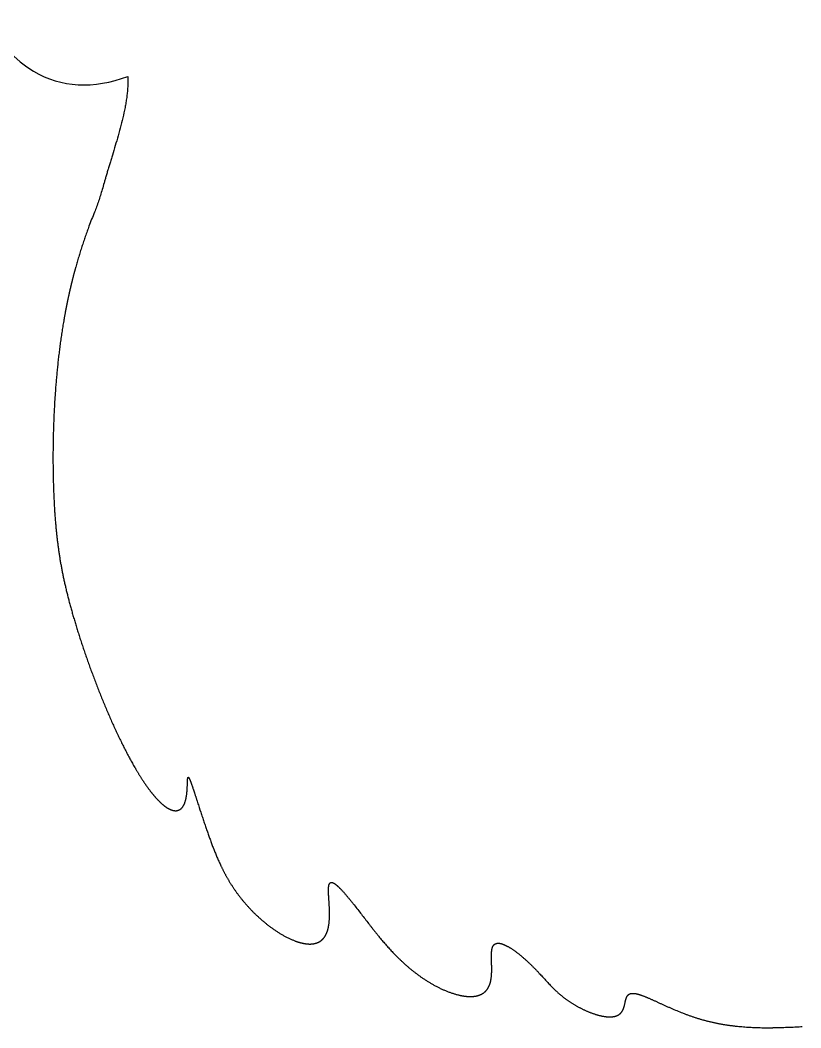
# Model space of a CAD drawing. Header units: millimetres. Extents: x -60 to 340, y -50 to 250.
# Drawn here: x 76.2 to 142.4, y 15.1 to 100.6 of the extents above; entities that cross this region are included whole.
import ezdxf

# ---------------------------------------------------------------- set-up
doc = ezdxf.new("R2010")
doc.units = ezdxf.units.MM
doc.header["$MEASUREMENT"] = 0
doc.layers.add('Ebene 1', color=7, linetype='Continuous', lineweight=0)

# ---------------------------------------------------------------- blocks, each defined once
blk = doc.blocks.new('Block_0')
at = {"layer": 'Ebene 1', "color": 18, "lineweight": 25, "true_color": 0x000000}
for points in [[(85.317, 95.415), (85.316, 95.319), (85.315, 95.223), (85.312, 95.126), (85.308, 95.028), (85.303, 94.93), (85.297, 94.831), (85.29, 94.732), (85.282, 94.632), (85.273, 94.531), (85.263, 94.43), (85.252, 94.328), (85.24, 94.225), (85.227, 94.122), (85.214, 94.018), (85.199, 93.914), (85.184, 93.81), (85.167, 93.705), (85.15, 93.599), (85.132, 93.493), (85.114, 93.387), (85.094, 93.28), (85.074, 93.173), (85.031, 92.958), (84.986, 92.742), (84.938, 92.525), (84.888, 92.307), (84.836, 92.09), (84.782, 91.872), (84.726, 91.654), (84.669, 91.437), (84.61, 91.221), (84.551, 91.005), (84.491, 90.791), (84.43, 90.578), (84.369, 90.367), (84.308, 90.158), (84.246, 89.952), (84.185, 89.748), (84.125, 89.546), (84.065, 89.347), (84.005, 89.152), (83.976, 89.055), (83.947, 88.96), (83.918, 88.865), (83.89, 88.771), (83.861, 88.678), (83.833, 88.585), (83.806, 88.494), (83.778, 88.403), (83.751, 88.314), (83.724, 88.225), (83.698, 88.138), (83.672, 88.051), (83.646, 87.965), (83.621, 87.881), (83.596, 87.797), (83.571, 87.714), (83.547, 87.632), (83.523, 87.551), (83.499, 87.471), (83.476, 87.392), (83.453, 87.314), (83.43, 87.236), (83.408, 87.16), (83.386, 87.084), (83.364, 87.01), (83.342, 86.936), (83.321, 86.863), (83.3, 86.791), (83.259, 86.648), (83.218, 86.509), (83.178, 86.373), (83.139, 86.239), (83.101, 86.108), (83.062, 85.978), (83.024, 85.851), (82.986, 85.726), (82.947, 85.602), (82.909, 85.48), (82.869, 85.358), (82.83, 85.238), (82.79, 85.119), (82.748, 85.001), (82.706, 84.883), (82.663, 84.765), (82.619, 84.648), (82.574, 84.531), (82.528, 84.414), (82.48, 84.298)], [(82.016, 83.116), (81.976, 83.007), (81.937, 82.899), (81.897, 82.79), (81.858, 82.682), (81.819, 82.573), (81.781, 82.465), (81.743, 82.356), (81.705, 82.248), (81.667, 82.139), (81.63, 82.031), (81.593, 81.922), (81.557, 81.814), (81.52, 81.705), (81.484, 81.597), (81.448, 81.488), (81.413, 81.38), (81.378, 81.271), (81.343, 81.162), (81.309, 81.054), (81.275, 80.945), (81.241, 80.837), (81.207, 80.728), (81.174, 80.62), (81.141, 80.511), (81.108, 80.403), (81.076, 80.294), (81.044, 80.185), (81.012, 80.077), (80.981, 79.968), (80.949, 79.86), (80.919, 79.751), (80.888, 79.643)], [(80.888, 79.643), (80.879, 79.609), (80.869, 79.575), (80.86, 79.542), (80.851, 79.508), (80.841, 79.474), (80.832, 79.441), (80.823, 79.407), (80.814, 79.373), (80.804, 79.34), (80.795, 79.306), (80.786, 79.272), (80.777, 79.238), (80.768, 79.204), (80.759, 79.17), (80.75, 79.137), (80.741, 79.103), (80.732, 79.069), (80.723, 79.035), (80.714, 79.001), (80.705, 78.967), (80.696, 78.933), (80.687, 78.899), (80.679, 78.865), (80.67, 78.831), (80.661, 78.797), (80.652, 78.763), (80.643, 78.729), (80.635, 78.695), (80.626, 78.661), (80.617, 78.627), (80.609, 78.592), (80.6, 78.558), (80.592, 78.524), (80.583, 78.49), (80.575, 78.456), (80.566, 78.421), (80.558, 78.387), (80.549, 78.353), (80.541, 78.319), (80.532, 78.284), (80.524, 78.25), (80.516, 78.216), (80.507, 78.181), (80.499, 78.147), (80.491, 78.113), (80.483, 78.078), (80.474, 78.044), (80.466, 78.009), (80.458, 77.975), (80.45, 77.94), (80.442, 77.906), (80.434, 77.872), (80.426, 77.837), (80.417, 77.802), (80.409, 77.768), (80.401, 77.733), (80.394, 77.699), (80.386, 77.664), (80.378, 77.63), (80.37, 77.595), (80.362, 77.56), (80.354, 77.526), (80.346, 77.491), (80.338, 77.456), (80.331, 77.422), (80.323, 77.387), (80.315, 77.352), (80.308, 77.317), (80.3, 77.283), (80.292, 77.248), (80.285, 77.213), (80.277, 77.178), (80.27, 77.143), (80.262, 77.109), (80.254, 77.074), (80.247, 77.039), (80.24, 77.004), (80.232, 76.969), (80.225, 76.934), (80.217, 76.899), (80.21, 76.864), (80.203, 76.829), (80.195, 76.794), (80.188, 76.759), (80.181, 76.724), (80.173, 76.689), (80.166, 76.654), (80.159, 76.619), (80.152, 76.584), (80.145, 76.549), (80.138, 76.514), (80.131, 76.479), (80.124, 76.444), (80.116, 76.409), (80.109, 76.373), (80.102, 76.338), (80.096, 76.303), (80.089, 76.268), (80.082, 76.233), (80.075, 76.197), (80.068, 76.162), (80.061, 76.127), (80.054, 76.092), (80.047, 76.056), (80.041, 76.021), (80.034, 75.986), (80.027, 75.951), (80.021, 75.915), (80.014, 75.88), (80.007, 75.845), (80.001, 75.809), (79.994, 75.774), (79.987, 75.738), (79.981, 75.703), (79.974, 75.668), (79.968, 75.632), (79.961, 75.597), (79.955, 75.561), (79.948, 75.526), (79.942, 75.49), (79.936, 75.455), (79.929, 75.419), (79.923, 75.384), (79.917, 75.348), (79.91, 75.313), (79.904, 75.277), (79.898, 75.242), (79.892, 75.206)], [(79.892, 75.206), (79.87, 75.083), (79.849, 74.96), (79.829, 74.837), (79.808, 74.713), (79.788, 74.59), (79.768, 74.466), (79.749, 74.342), (79.729, 74.218), (79.71, 74.094), (79.691, 73.97), (79.673, 73.846), (79.655, 73.722), (79.637, 73.598), (79.619, 73.473), (79.602, 73.349), (79.584, 73.225), (79.568, 73.1), (79.551, 72.975), (79.535, 72.851), (79.519, 72.726), (79.503, 72.601), (79.487, 72.477), (79.472, 72.352), (79.457, 72.227), (79.442, 72.102), (79.427, 71.977), (79.413, 71.853), (79.399, 71.728), (79.385, 71.603), (79.372, 71.478), (79.359, 71.353), (79.346, 71.229), (79.333, 71.104), (79.32, 70.979), (79.308, 70.854), (79.296, 70.73), (79.284, 70.605), (79.273, 70.481), (79.261, 70.356), (79.25, 70.232), (79.239, 70.108), (79.229, 69.983), (79.218, 69.859), (79.208, 69.735), (79.198, 69.611), (79.188, 69.487), (79.179, 69.364), (79.17, 69.24), (79.161, 69.116), (79.152, 68.993), (79.143, 68.87), (79.135, 68.747), (79.127, 68.624), (79.119, 68.501), (79.111, 68.378), (79.103, 68.255), (79.096, 68.133), (79.089, 68.011), (79.082, 67.889), (79.075, 67.767), (79.069, 67.645), (79.063, 67.524), (79.057, 67.403), (79.051, 67.281), (79.045, 67.161), (79.039, 67.04), (79.034, 66.92), (79.029, 66.799), (79.024, 66.679), (79.019, 66.56), (79.015, 66.44), (79.011, 66.321), (79.006, 66.202), (79.002, 66.083), (78.999, 65.964), (78.995, 65.846), (78.992, 65.728), (78.988, 65.61), (78.985, 65.493), (78.982, 65.376), (78.98, 65.259), (78.977, 65.142), (78.975, 65.026), (78.973, 64.91), (78.971, 64.794), (78.969, 64.679), (78.967, 64.564), (78.966, 64.449), (78.964, 64.335), (78.963, 64.221), (78.962, 64.107), (78.961, 63.993), (78.961, 63.88), (78.96, 63.767), (78.96, 63.655), (78.96, 63.543), (78.96, 63.431), (78.96, 63.32), (78.96, 63.209), (78.96, 63.098), (78.961, 62.988), (78.962, 62.878), (78.963, 62.768), (78.964, 62.659), (78.965, 62.55), (78.966, 62.442), (78.968, 62.333), (78.969, 62.226), (78.971, 62.118), (78.973, 62.011), (78.975, 61.905), (78.977, 61.799), (78.98, 61.693), (78.982, 61.587), (78.985, 61.482), (78.988, 61.378), (78.991, 61.274), (78.994, 61.17), (78.997, 61.066), (79, 60.963), (79.004, 60.86), (79.008, 60.758), (79.011, 60.656), (79.015, 60.555), (79.019, 60.454), (79.024, 60.353), (79.028, 60.253), (79.032, 60.153), (79.037, 60.053), (79.042, 59.954), (79.047, 59.856), (79.052, 59.757), (79.057, 59.659), (79.062, 59.562), (79.068, 59.465), (79.073, 59.368), (79.079, 59.272), (79.085, 59.176), (79.091, 59.08), (79.097, 58.985), (79.103, 58.89), (79.11, 58.796), (79.116, 58.702), (79.123, 58.608), (79.13, 58.515), (79.137, 58.422), (79.144, 58.329), (79.151, 58.237), (79.159, 58.145), (79.166, 58.053), (79.174, 57.962), (79.182, 57.871), (79.19, 57.781), (79.198, 57.691), (79.206, 57.601), (79.214, 57.511), (79.223, 57.422), (79.232, 57.333), (79.241, 57.244), (79.25, 57.156), (79.259, 57.068), (79.268, 56.98), (79.278, 56.893), (79.287, 56.805), (79.297, 56.719), (79.307, 56.632), (79.317, 56.545), (79.327, 56.459), (79.338, 56.373), (79.348, 56.288), (79.359, 56.202), (79.37, 56.117), (79.381, 56.032), (79.392, 55.947), (79.404, 55.862), (79.415, 55.778), (79.427, 55.693), (79.439, 55.609), (79.451, 55.525), (79.464, 55.441), (79.476, 55.357), (79.489, 55.274), (79.502, 55.19), (79.515, 55.107), (79.528, 55.023), (79.541, 54.94), (79.555, 54.857), (79.569, 54.774), (79.583, 54.691), (79.597, 54.607), (79.612, 54.524), (79.626, 54.441), (79.641, 54.358), (79.656, 54.275), (79.672, 54.191), (79.687, 54.108), (79.703, 54.025), (79.719, 53.941), (79.735, 53.858), (79.752, 53.774), (79.769, 53.69), (79.786, 53.606), (79.803, 53.522), (79.82, 53.437), (79.838, 53.353), (79.856, 53.268), (79.874, 53.183), (79.892, 53.098), (79.911, 53.012), (79.93, 52.927), (79.949, 52.841), (79.969, 52.754), (79.989, 52.668), (80.009, 52.581), (80.029, 52.494), (80.05, 52.407), (80.07, 52.319), (80.092, 52.231), (80.113, 52.143), (80.135, 52.054), (80.157, 51.965), (80.179, 51.876), (80.202, 51.786), (80.224, 51.696), (80.248, 51.605), (80.271, 51.514), (80.295, 51.423), (80.319, 51.332), (80.343, 51.24), (80.368, 51.147), (80.393, 51.054), (80.418, 50.961), (80.443, 50.868), (80.469, 50.774), (80.495, 50.679), (80.522, 50.584), (80.548, 50.489), (80.575, 50.394), (80.602, 50.297), (80.63, 50.201), (80.658, 50.104), (80.686, 50.007), (80.715, 49.909), (80.744, 49.811), (80.773, 49.713), (80.802, 49.614), (80.832, 49.514), (80.862, 49.415), (80.892, 49.314), (80.923, 49.214), (80.954, 49.113), (80.985, 49.012), (81.016, 48.91), (81.048, 48.808), (81.08, 48.705), (81.113, 48.602), (81.146, 48.499), (81.179, 48.395), (81.212, 48.291), (81.246, 48.187), (81.28, 48.082), (81.314, 47.977), (81.348, 47.872), (81.383, 47.766), (81.418, 47.66), (81.454, 47.554), (81.489, 47.447), (81.525, 47.34), (81.562, 47.232), (81.598, 47.125), (81.635, 47.017), (81.672, 46.908), (81.709, 46.8), (81.747, 46.691), (81.785, 46.582), (81.823, 46.472), (81.862, 46.363), (81.901, 46.253), (81.94, 46.143), (81.979, 46.032), (82.019, 45.922), (82.058, 45.811), (82.099, 45.7), (82.139, 45.589), (82.18, 45.478), (82.22, 45.366), (82.262, 45.255), (82.303, 45.143), (82.345, 45.031), (82.387, 44.919), (82.429, 44.807), (82.471, 44.695), (82.514, 44.582), (82.557, 44.47), (82.6, 44.357), (82.643, 44.245), (82.687, 44.132), (82.731, 44.019), (82.775, 43.907), (82.819, 43.794), (82.863, 43.681), (82.908, 43.568), (82.953, 43.456), (82.998, 43.343), (83.043, 43.231), (83.089, 43.118), (83.134, 43.005), (83.18, 42.893), (83.227, 42.781), (83.273, 42.669), (83.319, 42.556), (83.366, 42.444), (83.413, 42.333), (83.46, 42.221), (83.507, 42.109), (83.554, 41.998), (83.602, 41.887), (83.65, 41.776), (83.698, 41.665), (83.746, 41.555), (83.794, 41.445), (83.842, 41.335), (83.891, 41.225), (83.939, 41.116), (83.988, 41.007), (84.037, 40.898), (84.086, 40.789), (84.135, 40.681), (84.184, 40.574), (84.234, 40.466), (84.283, 40.359), (84.333, 40.253), (84.383, 40.146), (84.432, 40.041), (84.482, 39.935), (84.532, 39.83), (84.582, 39.726), (84.633, 39.622), (84.683, 39.518), (84.733, 39.415), (84.784, 39.313), (84.834, 39.211), (84.885, 39.11), (84.935, 39.009), (84.986, 38.909), (85.037, 38.809), (85.087, 38.71), (85.138, 38.611), (85.189, 38.513), (85.24, 38.416), (85.291, 38.32), (85.342, 38.224), (85.393, 38.128), (85.443, 38.034), (85.494, 37.94), (85.545, 37.847), (85.596, 37.754), (85.647, 37.662), (85.698, 37.572), (85.749, 37.481), (85.8, 37.392), (85.851, 37.303), (85.902, 37.215), (85.927, 37.172), (85.952, 37.128), (85.978, 37.085), (86.003, 37.042), (86.028, 36.999), (86.054, 36.957), (86.079, 36.914), (86.104, 36.872), (86.13, 36.83), (86.155, 36.788), (86.18, 36.747), (86.206, 36.705), (86.231, 36.664), (86.256, 36.623), (86.281, 36.583), (86.306, 36.542), (86.332, 36.502), (86.357, 36.462), (86.382, 36.422), (86.407, 36.383), (86.432, 36.343), (86.457, 36.304), (86.482, 36.266), (86.507, 36.227), (86.532, 36.189), (86.557, 36.15), (86.582, 36.112), (86.607, 36.075), (86.632, 36.037), (86.657, 36), (86.681, 35.963), (86.706, 35.927), (86.731, 35.89), (86.756, 35.854), (86.78, 35.818), (86.805, 35.782), (86.83, 35.747), (86.854, 35.712), (86.879, 35.677), (86.903, 35.642), (86.928, 35.608), (86.952, 35.573), (86.977, 35.539), (87.001, 35.506), (87.025, 35.472), (87.05, 35.439), (87.074, 35.406), (87.098, 35.374), (87.122, 35.341), (87.146, 35.309), (87.171, 35.277), (87.195, 35.246), (87.219, 35.214), (87.243, 35.183), (87.266, 35.153), (87.29, 35.122), (87.314, 35.092), (87.338, 35.062), (87.362, 35.032), (87.385, 35.003), (87.409, 34.974), (87.433, 34.945), (87.456, 34.916), (87.48, 34.888), (87.503, 34.86), (87.526, 34.832), (87.55, 34.805), (87.573, 34.778), (87.596, 34.751), (87.619, 34.724), (87.642, 34.698), (87.665, 34.672), (87.688, 34.646), (87.711, 34.621), (87.734, 34.595), (87.757, 34.57), (87.78, 34.546), (87.802, 34.522), (87.825, 34.498), (87.848, 34.474), (87.87, 34.45), (87.893, 34.427), (87.915, 34.404), (87.937, 34.382), (87.959, 34.359), (87.982, 34.337), (88.004, 34.316), (88.026, 34.294), (88.048, 34.273), (88.07, 34.252), (88.091, 34.232), (88.113, 34.212), (88.135, 34.192), (88.156, 34.172), (88.178, 34.153), (88.199, 34.134), (88.221, 34.115), (88.242, 34.097), (88.263, 34.079), (88.284, 34.061), (88.305, 34.043), (88.326, 34.026), (88.347, 34.009), (88.368, 33.993), (88.389, 33.976), (88.409, 33.96), (88.43, 33.945), (88.451, 33.929), (88.471, 33.914), (88.491, 33.899), (88.511, 33.885), (88.532, 33.871), (88.552, 33.857), (88.572, 33.843), (88.592, 33.83), (88.611, 33.817), (88.631, 33.804), (88.651, 33.792), (88.67, 33.78), (88.69, 33.768), (88.709, 33.757), (88.728, 33.746), (88.747, 33.735), (88.766, 33.724), (88.785, 33.714), (88.804, 33.704), (88.823, 33.695), (88.842, 33.685), (88.86, 33.676), (88.879, 33.668), (88.897, 33.659), (88.915, 33.651), (88.933, 33.643), (88.951, 33.636), (88.969, 33.629), (88.987, 33.622), (89.005, 33.615), (89.023, 33.609), (89.04, 33.603), (89.058, 33.597), (89.075, 33.592), (89.092, 33.587), (89.109, 33.582), (89.126, 33.578), (89.143, 33.573), (89.16, 33.569), (89.177, 33.566), (89.193, 33.563), (89.21, 33.56), (89.226, 33.557), (89.242, 33.555), (89.258, 33.552), (89.274, 33.551), (89.29, 33.549), (89.306, 33.548), (89.321, 33.547), (89.337, 33.546), (89.352, 33.546), (89.368, 33.546), (89.383, 33.546), (89.398, 33.547), (89.413, 33.547), (89.428, 33.548), (89.442, 33.55), (89.457, 33.551), (89.471, 33.553), (89.486, 33.556), (89.5, 33.558), (89.514, 33.561), (89.528, 33.564), (89.542, 33.567), (89.556, 33.571), (89.569, 33.575), (89.583, 33.579), (89.596, 33.583), (89.609, 33.588), (89.623, 33.593), (89.636, 33.598), (89.648, 33.604), (89.661, 33.609), (89.674, 33.615), (89.686, 33.622), (89.699, 33.628), (89.711, 33.635), (89.723, 33.642), (89.735, 33.649), (89.747, 33.657), (89.759, 33.665), (89.77, 33.673), (89.782, 33.681), (89.793, 33.69), (89.804, 33.699), (89.815, 33.708), (89.826, 33.717), (89.837, 33.727), (89.848, 33.736), (89.858, 33.747), (89.869, 33.757), (89.879, 33.767), (89.889, 33.778), (89.9, 33.789), (89.91, 33.8), (89.919, 33.812), (89.929, 33.823), (89.939, 33.835), (89.948, 33.847), (89.957, 33.859), (89.967, 33.872), (89.976, 33.885), (89.985, 33.898), (89.993, 33.911), (90.002, 33.924), (90.011, 33.938), (90.019, 33.951), (90.027, 33.965), (90.036, 33.979), (90.044, 33.994), (90.052, 34.008), (90.059, 34.023), (90.067, 34.038), (90.075, 34.053), (90.082, 34.068), (90.089, 34.084), (90.097, 34.099), (90.104, 34.115), (90.111, 34.131), (90.124, 34.163), (90.137, 34.196), (90.15, 34.23), (90.162, 34.264), (90.174, 34.299), (90.185, 34.334), (90.196, 34.37), (90.206, 34.406), (90.216, 34.443), (90.226, 34.48), (90.235, 34.518), (90.244, 34.556), (90.252, 34.594), (90.26, 34.632), (90.268, 34.671), (90.275, 34.71), (90.282, 34.75), (90.288, 34.789), (90.294, 34.829), (90.3, 34.869), (90.306, 34.909), (90.311, 34.949), (90.316, 34.989), (90.32, 35.029), (90.325, 35.069), (90.329, 35.108), (90.332, 35.148), (90.336, 35.188), (90.339, 35.228), (90.342, 35.267), (90.345, 35.306), (90.348, 35.345), (90.35, 35.384), (90.352, 35.422), (90.354, 35.46), (90.356, 35.497), (90.358, 35.535), (90.36, 35.571), (90.361, 35.608), (90.363, 35.643), (90.364, 35.679), (90.365, 35.713), (90.367, 35.747), (90.368, 35.781), (90.369, 35.814), (90.37, 35.846), (90.371, 35.877), (90.372, 35.908), (90.373, 35.938), (90.374, 35.967), (90.374, 35.982), (90.375, 35.996), (90.375, 36.01), (90.376, 36.023), (90.376, 36.037), (90.377, 36.05), (90.377, 36.063), (90.378, 36.076), (90.379, 36.088), (90.379, 36.101), (90.38, 36.113), (90.38, 36.125), (90.381, 36.136), (90.382, 36.148), (90.382, 36.159), (90.383, 36.17), (90.384, 36.18), (90.385, 36.191), (90.385, 36.201), (90.386, 36.211), (90.387, 36.221), (90.388, 36.23), (90.389, 36.239), (90.39, 36.248), (90.391, 36.257), (90.392, 36.265), (90.393, 36.273), (90.394, 36.281), (90.395, 36.288), (90.396, 36.296), (90.397, 36.303), (90.399, 36.309), (90.4, 36.316), (90.401, 36.322), (90.403, 36.328), (90.404, 36.333), (90.405, 36.339), (90.407, 36.344), (90.409, 36.348), (90.41, 36.353), (90.412, 36.357), (90.413, 36.361), (90.415, 36.364), (90.417, 36.368), (90.419, 36.371), (90.421, 36.373), (90.423, 36.376), (90.425, 36.378), (90.427, 36.38), (90.429, 36.381), (90.431, 36.382), (90.433, 36.383), (90.435, 36.384), (90.438, 36.384), (90.44, 36.384), (90.443, 36.384), (90.445, 36.383), (90.448, 36.382), (90.45, 36.381), (90.453, 36.38), (90.456, 36.378), (90.458, 36.376), (90.461, 36.373), (90.464, 36.371), (90.467, 36.368), (90.47, 36.365), (90.473, 36.361), (90.476, 36.357), (90.48, 36.353), (90.483, 36.348), (90.486, 36.344), (90.49, 36.339), (90.493, 36.333), (90.497, 36.328), (90.5, 36.322), (90.504, 36.315), (90.508, 36.309), (90.511, 36.302), (90.515, 36.295), (90.519, 36.288), (90.523, 36.28), (90.527, 36.272), (90.531, 36.264), (90.535, 36.255), (90.539, 36.246), (90.544, 36.237), (90.548, 36.228), (90.552, 36.218), (90.557, 36.208), (90.561, 36.198), (90.566, 36.188), (90.571, 36.177), (90.575, 36.166), (90.58, 36.155), (90.585, 36.143), (90.59, 36.131), (90.595, 36.119), (90.6, 36.107), (90.605, 36.095), (90.61, 36.082), (90.615, 36.069), (90.62, 36.055), (90.625, 36.042), (90.631, 36.028), (90.636, 36.014), (90.642, 36), (90.647, 35.985), (90.653, 35.97), (90.658, 35.955), (90.664, 35.94), (90.67, 35.925), (90.676, 35.909), (90.681, 35.893), (90.687, 35.877), (90.693, 35.861), (90.699, 35.844), (90.705, 35.827), (90.711, 35.81), (90.717, 35.793), (90.724, 35.776), (90.73, 35.758), (90.736, 35.74), (90.743, 35.722), (90.749, 35.704), (90.762, 35.667), (90.775, 35.629), (90.788, 35.591), (90.802, 35.551), (90.815, 35.511), (90.829, 35.471), (90.843, 35.429), (90.857, 35.387), (90.872, 35.345), (90.886, 35.302), (90.901, 35.258), (90.916, 35.213), (90.93, 35.169), (90.945, 35.123), (90.961, 35.077), (90.976, 35.031), (90.991, 34.984), (91.007, 34.937), (91.022, 34.89), (91.038, 34.842), (91.054, 34.793), (91.07, 34.745), (91.086, 34.696), (91.102, 34.646), (91.118, 34.597), (91.134, 34.547), (91.15, 34.497), (91.167, 34.447), (91.2, 34.346), (91.233, 34.244), (91.266, 34.141), (91.3, 34.039), (91.367, 33.832), (91.434, 33.626), (91.502, 33.419), (91.535, 33.317), (91.569, 33.214), (91.603, 33.112), (91.636, 33.011), (91.67, 32.91), (91.703, 32.809), (91.736, 32.71), (91.77, 32.61), (91.803, 32.512), (91.836, 32.414), (91.869, 32.317), (91.901, 32.221), (91.934, 32.125), (91.967, 32.03), (91.999, 31.936), (92.032, 31.843), (92.064, 31.75), (92.096, 31.658), (92.128, 31.567), (92.16, 31.477), (92.192, 31.387), (92.224, 31.298), (92.256, 31.21), (92.288, 31.122), (92.319, 31.035), (92.351, 30.948), (92.383, 30.862), (92.415, 30.777), (92.447, 30.692), (92.479, 30.607), (92.511, 30.523), (92.544, 30.439), (92.576, 30.355), (92.609, 30.272), (92.642, 30.189), (92.675, 30.106), (92.708, 30.024), (92.742, 29.941), (92.776, 29.859), (92.81, 29.776), (92.845, 29.694), (92.88, 29.611), (92.915, 29.528), (92.951, 29.446), (92.987, 29.363), (93.024, 29.28), (93.062, 29.197), (93.1, 29.113), (93.139, 29.029), (93.178, 28.945), (93.218, 28.861), (93.238, 28.818), (93.259, 28.776), (93.28, 28.733), (93.3, 28.691), (93.322, 28.648), (93.343, 28.605), (93.364, 28.562), (93.386, 28.519), (93.408, 28.476), (93.43, 28.433), (93.452, 28.39), (93.475, 28.346), (93.498, 28.303), (93.521, 28.259), (93.544, 28.215), (93.568, 28.171), (93.591, 28.127), (93.615, 28.083), (93.64, 28.039), (93.664, 27.995), (93.689, 27.95), (93.714, 27.905), (93.74, 27.861), (93.765, 27.816), (93.791, 27.771), (93.817, 27.726), (93.844, 27.681), (93.871, 27.636), (93.898, 27.59), (93.925, 27.545), (93.953, 27.499), (93.981, 27.453), (94.009, 27.407), (94.038, 27.362), (94.067, 27.315), (94.096, 27.269), (94.126, 27.223), (94.156, 27.177), (94.186, 27.13), (94.217, 27.084), (94.248, 27.037), (94.279, 26.99), (94.311, 26.943), (94.343, 26.896), (94.375, 26.849), (94.408, 26.802), (94.441, 26.755), (94.474, 26.708), (94.508, 26.66), (94.542, 26.613), (94.576, 26.565), (94.611, 26.518), (94.646, 26.47), (94.682, 26.422), (94.718, 26.374), (94.754, 26.326), (94.791, 26.279), (94.828, 26.231), (94.865, 26.183), (94.903, 26.135), (94.941, 26.087), (94.98, 26.038), (95.019, 25.99), (95.058, 25.942), (95.098, 25.894), (95.138, 25.846), (95.178, 25.798), (95.219, 25.749), (95.261, 25.701), (95.302, 25.653), (95.344, 25.605), (95.387, 25.557), (95.429, 25.509), (95.472, 25.461), (95.516, 25.412), (95.56, 25.364), (95.604, 25.317), (95.649, 25.269), (95.694, 25.221), (95.739, 25.173), (95.785, 25.125), (95.831, 25.078), (95.877, 25.03), (95.924, 24.983), (95.971, 24.935), (96.019, 24.888), (96.067, 24.841), (96.115, 24.794), (96.164, 24.747), (96.213, 24.7), (96.262, 24.654), (96.312, 24.607), (96.362, 24.561), (96.412, 24.515), (96.462, 24.469), (96.513, 24.423), (96.565, 24.378), (96.616, 24.332), (96.668, 24.287), (96.72, 24.242), (96.773, 24.198), (96.825, 24.153), (96.878, 24.109), (96.932, 24.065), (96.985, 24.021), (97.039, 23.978), (97.093, 23.935), (97.147, 23.892), (97.202, 23.849), (97.257, 23.807), (97.312, 23.765), (97.367, 23.723), (97.423, 23.682), (97.478, 23.641), (97.534, 23.601), (97.59, 23.561), (97.646, 23.521), (97.703, 23.481), (97.759, 23.442), (97.816, 23.404), (97.873, 23.366), (97.93, 23.328), (97.987, 23.291), (98.044, 23.254), (98.101, 23.218), (98.158, 23.182), (98.216, 23.146), (98.273, 23.112), (98.331, 23.077), (98.388, 23.043), (98.446, 23.01), (98.503, 22.978), (98.561, 22.945), (98.619, 22.914), (98.676, 22.883), (98.734, 22.852), (98.791, 22.823), (98.848, 22.793), (98.906, 22.765), (98.963, 22.737), (99.02, 22.71), (99.077, 22.683), (99.134, 22.657), (99.191, 22.632), (99.247, 22.607), (99.304, 22.583), (99.36, 22.56), (99.416, 22.538), (99.472, 22.516), (99.528, 22.495), (99.583, 22.475), (99.611, 22.465), (99.638, 22.456), (99.666, 22.446), (99.693, 22.437), (99.72, 22.428), (99.748, 22.419), (99.775, 22.411), (99.802, 22.402), (99.829, 22.394), (99.856, 22.386), (99.883, 22.378), (99.91, 22.371), (99.937, 22.363), (99.963, 22.356), (99.99, 22.349), (100.016, 22.342), (100.043, 22.336), (100.069, 22.329), (100.095, 22.323), (100.122, 22.317), (100.148, 22.312), (100.174, 22.306), (100.199, 22.301), (100.225, 22.296), (100.251, 22.291), (100.276, 22.286), (100.302, 22.282), (100.327, 22.278), (100.352, 22.274), (100.378, 22.27), (100.403, 22.267), (100.428, 22.263), (100.452, 22.26), (100.477, 22.258), (100.502, 22.255), (100.526, 22.253), (100.551, 22.25), (100.575, 22.249), (100.599, 22.247), (100.623, 22.245), (100.647, 22.244), (100.671, 22.243), (100.694, 22.243), (100.718, 22.242), (100.741, 22.242), (100.764, 22.242), (100.787, 22.242), (100.81, 22.242), (100.833, 22.243), (100.856, 22.244), (100.878, 22.245), (100.901, 22.247), (100.923, 22.248), (100.945, 22.25), (100.967, 22.252), (100.989, 22.255), (101.011, 22.257), (101.033, 22.26), (101.054, 22.263), (101.075, 22.266), (101.097, 22.27), (101.118, 22.274), (101.138, 22.278), (101.159, 22.282), (101.18, 22.287), (101.2, 22.291), (101.22, 22.296), (101.24, 22.302), (101.26, 22.307), (101.28, 22.313), (101.3, 22.319), (101.319, 22.325), (101.338, 22.332), (101.358, 22.339), (101.377, 22.346), (101.395, 22.353), (101.414, 22.36), (101.432, 22.368), (101.451, 22.376), (101.469, 22.384), (101.487, 22.393), (101.505, 22.401), (101.522, 22.41), (101.54, 22.42), (101.557, 22.429), (101.574, 22.439), (101.591, 22.449), (101.608, 22.459), (101.625, 22.469), (101.641, 22.48), (101.657, 22.491), (101.674, 22.502), (101.689, 22.513), (101.705, 22.525), (101.721, 22.537), (101.736, 22.549), (101.751, 22.561), (101.766, 22.574), (101.781, 22.587), (101.796, 22.6), (101.811, 22.613), (101.825, 22.627), (101.839, 22.641), (101.853, 22.655), (101.867, 22.669), (101.88, 22.683), (101.894, 22.698), (101.907, 22.713), (101.92, 22.728), (101.933, 22.744), (101.946, 22.759), (101.958, 22.775), (101.971, 22.791), (101.983, 22.807), (101.995, 22.824), (102.007, 22.841), (102.018, 22.858), (102.03, 22.875), (102.041, 22.892), (102.052, 22.91), (102.063, 22.928), (102.074, 22.946), (102.085, 22.964), (102.095, 22.983), (102.105, 23.001), (102.115, 23.02), (102.125, 23.039), (102.135, 23.059), (102.144, 23.078), (102.154, 23.098), (102.163, 23.118), (102.172, 23.138), (102.181, 23.158), (102.189, 23.179), (102.198, 23.199), (102.206, 23.22), (102.214, 23.241), (102.222, 23.263), (102.23, 23.284), (102.237, 23.306), (102.245, 23.327), (102.252, 23.349), (102.259, 23.372), (102.266, 23.394), (102.273, 23.416), (102.28, 23.439), (102.286, 23.462), (102.292, 23.485), (102.299, 23.508), (102.305, 23.531), (102.31, 23.555), (102.316, 23.579), (102.322, 23.602), (102.327, 23.626), (102.332, 23.65), (102.337, 23.675), (102.342, 23.699), (102.347, 23.724), (102.356, 23.773), (102.364, 23.823), (102.372, 23.874), (102.379, 23.924), (102.386, 23.976), (102.392, 24.028), (102.398, 24.08), (102.403, 24.133), (102.408, 24.186), (102.412, 24.239), (102.416, 24.293), (102.419, 24.347), (102.422, 24.402), (102.425, 24.456), (102.427, 24.511), (102.428, 24.566), (102.429, 24.621), (102.43, 24.676), (102.431, 24.732), (102.431, 24.787), (102.43, 24.843), (102.43, 24.899), (102.429, 24.954), (102.428, 25.01), (102.427, 25.066), (102.425, 25.121), (102.423, 25.177), (102.421, 25.232), (102.419, 25.287), (102.417, 25.342), (102.414, 25.397), (102.411, 25.452), (102.408, 25.506), (102.405, 25.56), (102.402, 25.614), (102.399, 25.668), (102.396, 25.721), (102.393, 25.774), (102.389, 25.826), (102.386, 25.878), (102.383, 25.93), (102.379, 25.981), (102.376, 26.031), (102.373, 26.081), (102.37, 26.131), (102.367, 26.179), (102.364, 26.228), (102.361, 26.275), (102.358, 26.322), (102.356, 26.369), (102.353, 26.414), (102.351, 26.459), (102.349, 26.503), (102.348, 26.525), (102.347, 26.547), (102.347, 26.568), (102.346, 26.589), (102.345, 26.61), (102.345, 26.631), (102.344, 26.652), (102.344, 26.672), (102.343, 26.692), (102.343, 26.712), (102.342, 26.732), (102.342, 26.752), (102.342, 26.771), (102.342, 26.79), (102.342, 26.809), (102.342, 26.828), (102.342, 26.846), (102.343, 26.864), (102.343, 26.882), (102.343, 26.9), (102.344, 26.917), (102.344, 26.934), (102.345, 26.951), (102.346, 26.968), (102.347, 26.985), (102.348, 27.001), (102.349, 27.017), (102.35, 27.032), (102.351, 27.048), (102.353, 27.063), (102.354, 27.078), (102.356, 27.093), (102.357, 27.107), (102.359, 27.121), (102.361, 27.135), (102.363, 27.149), (102.365, 27.162), (102.368, 27.175), (102.37, 27.188), (102.372, 27.201), (102.375, 27.213), (102.378, 27.225), (102.38, 27.236), (102.383, 27.248), (102.386, 27.259), (102.39, 27.27), (102.393, 27.28), (102.396, 27.291), (102.4, 27.301), (102.404, 27.31), (102.407, 27.32), (102.411, 27.329), (102.415, 27.338), (102.419, 27.346), (102.424, 27.355), (102.428, 27.363), (102.433, 27.37), (102.437, 27.378), (102.442, 27.385), (102.447, 27.391), (102.452, 27.398), (102.457, 27.404), (102.463, 27.41), (102.468, 27.416), (102.474, 27.421), (102.48, 27.426), (102.486, 27.431), (102.492, 27.435), (102.498, 27.439), (102.504, 27.443), (102.51, 27.446), (102.517, 27.45), (102.524, 27.453), (102.531, 27.455), (102.538, 27.458), (102.545, 27.46), (102.552, 27.461), (102.559, 27.463), (102.567, 27.464), (102.574, 27.465), (102.582, 27.465), (102.59, 27.465), (102.598, 27.465), (102.607, 27.465), (102.615, 27.464), (102.623, 27.463), (102.632, 27.462), (102.641, 27.461), (102.65, 27.459), (102.659, 27.457), (102.668, 27.454), (102.677, 27.452), (102.687, 27.449), (102.696, 27.445), (102.706, 27.442), (102.716, 27.438), (102.726, 27.434), (102.736, 27.429), (102.746, 27.425), (102.757, 27.42), (102.767, 27.414), (102.778, 27.409), (102.789, 27.403), (102.8, 27.397), (102.811, 27.391), (102.822, 27.384), (102.833, 27.377), (102.845, 27.37), (102.856, 27.362), (102.868, 27.355), (102.88, 27.347), (102.892, 27.338), (102.904, 27.33), (102.916, 27.321), (102.929, 27.312), (102.941, 27.303), (102.954, 27.293), (102.966, 27.283), (102.979, 27.273), (102.992, 27.263), (103.005, 27.252), (103.018, 27.241), (103.032, 27.23), (103.045, 27.219), (103.059, 27.207), (103.072, 27.195), (103.086, 27.183), (103.1, 27.171), (103.114, 27.158), (103.128, 27.146), (103.142, 27.133), (103.157, 27.119), (103.171, 27.106), (103.186, 27.092), (103.2, 27.078), (103.215, 27.064), (103.23, 27.05), (103.245, 27.035), (103.26, 27.02), (103.275, 27.005), (103.29, 26.99), (103.306, 26.975), (103.321, 26.959), (103.337, 26.943), (103.352, 26.927), (103.368, 26.911), (103.384, 26.894), (103.4, 26.878), (103.416, 26.861), (103.432, 26.844), (103.448, 26.827), (103.465, 26.809), (103.481, 26.792), (103.497, 26.774), (103.531, 26.738), (103.564, 26.701), (103.598, 26.663), (103.632, 26.625), (103.667, 26.586), (103.701, 26.547), (103.736, 26.507), (103.772, 26.466), (103.807, 26.425), (103.843, 26.383), (103.879, 26.341), (103.915, 26.298), (103.952, 26.254), (103.988, 26.211), (104.025, 26.166), (104.062, 26.122), (104.099, 26.076), (104.137, 26.031), (104.174, 25.985), (104.212, 25.939), (104.25, 25.892), (104.288, 25.845), (104.326, 25.798), (104.364, 25.75), (104.402, 25.703), (104.44, 25.655), (104.479, 25.606), (104.517, 25.558), (104.595, 25.46), (104.672, 25.362), (104.749, 25.263), (104.827, 25.164), (104.904, 25.065), (105.059, 24.866), (105.136, 24.767), (105.213, 24.667), (105.29, 24.568), (105.366, 24.47), (105.443, 24.371), (105.518, 24.273), (105.594, 24.176), (105.669, 24.079), (105.744, 23.983), (105.781, 23.936), (105.818, 23.888), (105.855, 23.841), (105.892, 23.793), (105.929, 23.746), (105.965, 23.7), (106.002, 23.653), (106.038, 23.607), (106.075, 23.56), (106.111, 23.514), (106.147, 23.468), (106.184, 23.423), (106.22, 23.377), (106.256, 23.332), (106.291, 23.287), (106.327, 23.242), (106.363, 23.198), (106.399, 23.153), (106.434, 23.109), (106.47, 23.065), (106.505, 23.021), (106.541, 22.978), (106.576, 22.934), (106.611, 22.891), (106.682, 22.805), (106.752, 22.72), (106.822, 22.636), (106.892, 22.552), (106.962, 22.469), (107.032, 22.387), (107.102, 22.306), (107.172, 22.225), (107.242, 22.144), (107.312, 22.064), (107.383, 21.985), (107.454, 21.906), (107.525, 21.828), (107.597, 21.75), (107.669, 21.672), (107.741, 21.594), (107.814, 21.517), (107.888, 21.44), (107.962, 21.364), (108.037, 21.287), (108.113, 21.211), (108.151, 21.173), (108.189, 21.135), (108.228, 21.097), (108.266, 21.059), (108.305, 21.021), (108.344, 20.983), (108.384, 20.945), (108.424, 20.907), (108.464, 20.869), (108.504, 20.831), (108.544, 20.793), (108.585, 20.755), (108.626, 20.717), (108.667, 20.679), (108.709, 20.641), (108.751, 20.603), (108.793, 20.565), (108.835, 20.527), (108.878, 20.489), (108.921, 20.451), (108.964, 20.413), (109.008, 20.375), (109.052, 20.337), (109.096, 20.299), (109.141, 20.261), (109.186, 20.223), (109.231, 20.185), (109.277, 20.147), (109.323, 20.109), (109.37, 20.071), (109.416, 20.033), (109.464, 19.995), (109.511, 19.957), (109.559, 19.919), (109.607, 19.881), (109.656, 19.844), (109.705, 19.806), (109.754, 19.768), (109.804, 19.73), (109.854, 19.692), (109.905, 19.655), (109.955, 19.617), (110.007, 19.58), (110.058, 19.543), (110.11, 19.505), (110.163, 19.468), (110.216, 19.431), (110.269, 19.394), (110.323, 19.357), (110.377, 19.321), (110.431, 19.284), (110.486, 19.248), (110.541, 19.212), (110.596, 19.176), (110.652, 19.14), (110.708, 19.104), (110.765, 19.069), (110.822, 19.034), (110.879, 18.999), (110.936, 18.965), (110.994, 18.93), (111.052, 18.896), (111.111, 18.862), (111.17, 18.829), (111.229, 18.796), (111.288, 18.763), (111.348, 18.73), (111.407, 18.698), (111.467, 18.666), (111.528, 18.635), (111.588, 18.604), (111.649, 18.573), (111.71, 18.543), (111.771, 18.513), (111.832, 18.483), (111.893, 18.454), (111.955, 18.426), (112.016, 18.398), (112.078, 18.37), (112.14, 18.343), (112.201, 18.316), (112.263, 18.29), (112.325, 18.265), (112.387, 18.24), (112.449, 18.215), (112.511, 18.191), (112.573, 18.168), (112.634, 18.145), (112.696, 18.123), (112.758, 18.102), (112.819, 18.081), (112.881, 18.06), (112.942, 18.041), (113.003, 18.022), (113.064, 18.003), (113.125, 17.986), (113.185, 17.969), (113.246, 17.952), (113.306, 17.937), (113.365, 17.922), (113.425, 17.908), (113.484, 17.894), (113.514, 17.888), (113.543, 17.882), (113.572, 17.876), (113.602, 17.87), (113.631, 17.864), (113.66, 17.859), (113.689, 17.854), (113.718, 17.848), (113.747, 17.844), (113.775, 17.839), (113.804, 17.834), (113.832, 17.83), (113.861, 17.826), (113.889, 17.822), (113.917, 17.818), (113.945, 17.815), (113.973, 17.812), (114.001, 17.809), (114.029, 17.806), (114.057, 17.803), (114.084, 17.801), (114.111, 17.798), (114.139, 17.796), (114.166, 17.794), (114.193, 17.793), (114.22, 17.791), (114.246, 17.79), (114.273, 17.789), (114.299, 17.788), (114.326, 17.788), (114.352, 17.787), (114.378, 17.787), (114.404, 17.787), (114.43, 17.788), (114.455, 17.788), (114.481, 17.789), (114.506, 17.79), (114.531, 17.791), (114.556, 17.793), (114.581, 17.794), (114.606, 17.796), (114.63, 17.798), (114.655, 17.8), (114.679, 17.803), (114.703, 17.806), (114.727, 17.808), (114.75, 17.812), (114.774, 17.815), (114.797, 17.819), (114.82, 17.822), (114.843, 17.827), (114.866, 17.831), (114.889, 17.835), (114.911, 17.84), (114.934, 17.845), (114.956, 17.85), (114.978, 17.856), (114.999, 17.861), (115.021, 17.867), (115.042, 17.873), (115.064, 17.88), (115.085, 17.886), (115.105, 17.893), (115.126, 17.9), (115.146, 17.907), (115.167, 17.915), (115.187, 17.922), (115.206, 17.93), (115.226, 17.938), (115.246, 17.947), (115.265, 17.955), (115.284, 17.964), (115.303, 17.973), (115.321, 17.982), (115.34, 17.992), (115.358, 18.002), (115.376, 18.011), (115.394, 18.022), (115.411, 18.032), (115.429, 18.043), (115.446, 18.053), (115.463, 18.064), (115.48, 18.076), (115.496, 18.087), (115.513, 18.099), (115.529, 18.111), (115.545, 18.123), (115.561, 18.135), (115.576, 18.148), (115.591, 18.161), (115.607, 18.174), (115.621, 18.187), (115.636, 18.2), (115.651, 18.214), (115.665, 18.228), (115.679, 18.242), (115.693, 18.256), (115.706, 18.27), (115.72, 18.285), (115.733, 18.3), (115.746, 18.315), (115.759, 18.33), (115.771, 18.346), (115.784, 18.361), (115.796, 18.377), (115.808, 18.393), (115.82, 18.409), (115.831, 18.426), (115.842, 18.443), (115.854, 18.459), (115.865, 18.476), (115.875, 18.494), (115.886, 18.511), (115.896, 18.529), (115.906, 18.546), (115.916, 18.564), (115.926, 18.582), (115.935, 18.601), (115.944, 18.619), (115.954, 18.638), (115.962, 18.657), (115.971, 18.676), (115.98, 18.695), (115.988, 18.714), (115.996, 18.734), (116.004, 18.753), (116.012, 18.773), (116.019, 18.793), (116.027, 18.813), (116.034, 18.833), (116.041, 18.854), (116.048, 18.874), (116.054, 18.895), (116.061, 18.916), (116.067, 18.937), (116.073, 18.958), (116.079, 18.979), (116.084, 19.001), (116.09, 19.022), (116.095, 19.044), (116.101, 19.066), (116.106, 19.088), (116.111, 19.11), (116.115, 19.132), (116.124, 19.177), (116.133, 19.222), (116.14, 19.267), (116.147, 19.313), (116.154, 19.36), (116.16, 19.406), (116.165, 19.453), (116.17, 19.501), (116.175, 19.548), (116.178, 19.596), (116.182, 19.645), (116.185, 19.693), (116.187, 19.742), (116.19, 19.79), (116.191, 19.839), (116.193, 19.888), (116.194, 19.937), (116.195, 19.987), (116.195, 20.036), (116.195, 20.085), (116.195, 20.135), (116.195, 20.184), (116.194, 20.233), (116.193, 20.282), (116.192, 20.38), (116.189, 20.478), (116.188, 20.526), (116.186, 20.575), (116.185, 20.623), (116.183, 20.67), (116.182, 20.718), (116.18, 20.765), (116.179, 20.812), (116.178, 20.858), (116.176, 20.904), (116.175, 20.95), (116.174, 20.995), (116.173, 21.04), (116.173, 21.084), (116.172, 21.128), (116.172, 21.171), (116.172, 21.214), (116.172, 21.256), (116.173, 21.298), (116.174, 21.339), (116.175, 21.379), (116.176, 21.419), (116.178, 21.458), (116.18, 21.496), (116.182, 21.515), (116.183, 21.534), (116.184, 21.553), (116.186, 21.571), (116.188, 21.589), (116.189, 21.607), (116.191, 21.625), (116.193, 21.642), (116.195, 21.66), (116.198, 21.677), (116.2, 21.694), (116.202, 21.711), (116.205, 21.728), (116.208, 21.744), (116.211, 21.76), (116.214, 21.776), (116.217, 21.792), (116.22, 21.808), (116.223, 21.823), (116.227, 21.838), (116.23, 21.853), (116.234, 21.868), (116.238, 21.882), (116.242, 21.897), (116.246, 21.911), (116.251, 21.924), (116.255, 21.938), (116.26, 21.951), (116.265, 21.964), (116.27, 21.977), (116.275, 21.99), (116.28, 22.003), (116.285, 22.015), (116.291, 22.027), (116.297, 22.038), (116.302, 22.05), (116.308, 22.061), (116.315, 22.072), (116.321, 22.083), (116.327, 22.093), (116.334, 22.104), (116.341, 22.114), (116.348, 22.124), (116.355, 22.133), (116.362, 22.142), (116.37, 22.151), (116.377, 22.16), (116.385, 22.169), (116.393, 22.177), (116.401, 22.185), (116.409, 22.193), (116.418, 22.2), (116.426, 22.208), (116.435, 22.215), (116.444, 22.222), (116.453, 22.228), (116.462, 22.234), (116.472, 22.24), (116.481, 22.246), (116.491, 22.252), (116.501, 22.257), (116.511, 22.262), (116.521, 22.267), (116.532, 22.271), (116.542, 22.276), (116.553, 22.28), (116.564, 22.283), (116.575, 22.287), (116.586, 22.29), (116.598, 22.293), (116.609, 22.296), (116.621, 22.298), (116.633, 22.301), (116.645, 22.303), (116.657, 22.304), (116.67, 22.306), (116.682, 22.307), (116.695, 22.308), (116.708, 22.309), (116.721, 22.309), (116.734, 22.309), (116.747, 22.309), (116.761, 22.309), (116.774, 22.309), (116.788, 22.308), (116.802, 22.307), (116.816, 22.306), (116.831, 22.304), (116.845, 22.303), (116.859, 22.301), (116.874, 22.298), (116.889, 22.296), (116.904, 22.293), (116.919, 22.291), (116.934, 22.287), (116.95, 22.284), (116.965, 22.28), (116.981, 22.277), (116.997, 22.273), (117.013, 22.268), (117.029, 22.264), (117.045, 22.259), (117.061, 22.254), (117.078, 22.249), (117.094, 22.244), (117.111, 22.238), (117.128, 22.232), (117.145, 22.226), (117.162, 22.22), (117.179, 22.213), (117.196, 22.207), (117.214, 22.2), (117.231, 22.193), (117.249, 22.186), (117.266, 22.178), (117.284, 22.17), (117.302, 22.162), (117.32, 22.154), (117.339, 22.146), (117.357, 22.137), (117.375, 22.129), (117.394, 22.12), (117.412, 22.111), (117.431, 22.101), (117.45, 22.092), (117.468, 22.082), (117.487, 22.072), (117.506, 22.062), (117.545, 22.042), (117.583, 22.02), (117.622, 21.998), (117.662, 21.976), (117.701, 21.952), (117.741, 21.928), (117.781, 21.904), (117.821, 21.878), (117.862, 21.853), (117.903, 21.826), (117.944, 21.799), (117.985, 21.771), (118.026, 21.743), (118.067, 21.715), (118.109, 21.685), (118.151, 21.656), (118.192, 21.626), (118.234, 21.595), (118.276, 21.564), (118.318, 21.532), (118.36, 21.5), (118.402, 21.468), (118.444, 21.435), (118.486, 21.402), (118.528, 21.369), (118.57, 21.335), (118.612, 21.301), (118.654, 21.267), (118.696, 21.232), (118.738, 21.197), (118.78, 21.162), (118.821, 21.127), (118.863, 21.091), (118.904, 21.055), (118.946, 21.019), (118.987, 20.983), (119.028, 20.947), (119.069, 20.91), (119.109, 20.873), (119.15, 20.836), (119.19, 20.799), (119.23, 20.762), (119.27, 20.725), (119.31, 20.688), (119.35, 20.65), (119.389, 20.613), (119.428, 20.576), (119.467, 20.538), (119.506, 20.5), (119.544, 20.463), (119.583, 20.425), (119.621, 20.388), (119.659, 20.35), (119.696, 20.312), (119.734, 20.275), (119.771, 20.237), (119.808, 20.199), (119.844, 20.162), (119.881, 20.124), (119.917, 20.087), (119.953, 20.05), (119.989, 20.012), (120.024, 19.975), (120.06, 19.938), (120.095, 19.901), (120.13, 19.864), (120.165, 19.827), (120.199, 19.79), (120.234, 19.753), (120.302, 19.68), (120.369, 19.607), (120.436, 19.534), (120.503, 19.462), (120.568, 19.39), (120.634, 19.319), (120.699, 19.248), (120.764, 19.178), (120.828, 19.108), (120.892, 19.039), (120.957, 18.97), (121.021, 18.901), (121.085, 18.833), (121.149, 18.766), (121.214, 18.699), (121.279, 18.632), (121.344, 18.566), (121.41, 18.5), (121.476, 18.435), (121.543, 18.37), (121.577, 18.338), (121.611, 18.306), (121.645, 18.274), (121.679, 18.242), (121.714, 18.21), (121.748, 18.178), (121.783, 18.147), (121.818, 18.115), (121.854, 18.084), (121.889, 18.053), (121.925, 18.021), (121.961, 17.99), (121.998, 17.959), (122.034, 17.928), (122.071, 17.898), (122.108, 17.867), (122.146, 17.836), (122.184, 17.806), (122.222, 17.775), (122.26, 17.745), (122.299, 17.715), (122.338, 17.685), (122.377, 17.655), (122.417, 17.625), (122.457, 17.595), (122.498, 17.566), (122.538, 17.536), (122.579, 17.507), (122.621, 17.477), (122.662, 17.448), (122.704, 17.419), (122.747, 17.39), (122.79, 17.361), (122.833, 17.333), (122.876, 17.304), (122.92, 17.276), (122.964, 17.248), (123.008, 17.219), (123.053, 17.191), (123.098, 17.164), (123.143, 17.136), (123.189, 17.109), (123.235, 17.081), (123.281, 17.054), (123.328, 17.027), (123.375, 17), (123.422, 16.974), (123.469, 16.947), (123.517, 16.921), (123.565, 16.895), (123.613, 16.87), (123.662, 16.844), (123.71, 16.819), (123.759, 16.794), (123.808, 16.769), (123.858, 16.745), (123.907, 16.721), (123.957, 16.697), (124.007, 16.673), (124.057, 16.65), (124.107, 16.627), (124.157, 16.604), (124.207, 16.582), (124.258, 16.56), (124.308, 16.538), (124.359, 16.517), (124.409, 16.496), (124.46, 16.475), (124.51, 16.455), (124.561, 16.435), (124.612, 16.416), (124.662, 16.397), (124.713, 16.378), (124.763, 16.36), (124.813, 16.342), (124.864, 16.325), (124.914, 16.308), (124.964, 16.292), (125.014, 16.276), (125.063, 16.261), (125.113, 16.246), (125.162, 16.232), (125.211, 16.218), (125.26, 16.205), (125.308, 16.192), (125.357, 16.18), (125.405, 16.168), (125.453, 16.157), (125.5, 16.146), (125.547, 16.136), (125.594, 16.127), (125.64, 16.118), (125.686, 16.11), (125.732, 16.102), (125.777, 16.095), (125.822, 16.089), (125.866, 16.083), (125.91, 16.078), (125.953, 16.074), (125.975, 16.072), (125.996, 16.07), (126.017, 16.068), (126.039, 16.067), (126.06, 16.066), (126.08, 16.064), (126.101, 16.063), (126.122, 16.063), (126.142, 16.062), (126.163, 16.061), (126.183, 16.061), (126.203, 16.061), (126.223, 16.061), (126.243, 16.061), (126.262, 16.061), (126.282, 16.062), (126.301, 16.062), (126.32, 16.063), (126.34, 16.064), (126.358, 16.065), (126.377, 16.067), (126.396, 16.068), (126.414, 16.07), (126.433, 16.072), (126.451, 16.074), (126.469, 16.076), (126.487, 16.078), (126.504, 16.081), (126.522, 16.084), (126.539, 16.086), (126.556, 16.09), (126.573, 16.093), (126.59, 16.096), (126.607, 16.1), (126.623, 16.103), (126.64, 16.107), (126.656, 16.111), (126.672, 16.116), (126.688, 16.12), (126.704, 16.125), (126.719, 16.129), (126.734, 16.134), (126.75, 16.139), (126.765, 16.145), (126.779, 16.15), (126.794, 16.156), (126.809, 16.161), (126.823, 16.167), (126.837, 16.173), (126.851, 16.18), (126.865, 16.186), (126.878, 16.193), (126.892, 16.199), (126.905, 16.206), (126.918, 16.213), (126.931, 16.22), (126.944, 16.228), (126.957, 16.235), (126.969, 16.243), (126.981, 16.251), (126.993, 16.259), (127.005, 16.267), (127.017, 16.275), (127.028, 16.284), (127.04, 16.292), (127.051, 16.301), (127.062, 16.31), (127.073, 16.319), (127.084, 16.328), (127.094, 16.337), (127.104, 16.347), (127.115, 16.357), (127.125, 16.366), (127.134, 16.376), (127.144, 16.386), (127.154, 16.396), (127.163, 16.407), (127.172, 16.417), (127.181, 16.428), (127.19, 16.438), (127.207, 16.46), (127.224, 16.482), (127.24, 16.505), (127.256, 16.528), (127.271, 16.551), (127.285, 16.575), (127.299, 16.6), (127.312, 16.625), (127.325, 16.65), (127.337, 16.675), (127.348, 16.701), (127.36, 16.727), (127.37, 16.754), (127.381, 16.78), (127.391, 16.807), (127.4, 16.834), (127.409, 16.861), (127.418, 16.889), (127.426, 16.917), (127.434, 16.944), (127.442, 16.972), (127.45, 17), (127.457, 17.028), (127.464, 17.056), (127.471, 17.084), (127.484, 17.141), (127.497, 17.196), (127.509, 17.252), (127.521, 17.307), (127.527, 17.334), (127.533, 17.361), (127.539, 17.388), (127.545, 17.414), (127.552, 17.44), (127.558, 17.466), (127.565, 17.492), (127.571, 17.517), (127.578, 17.542), (127.585, 17.566), (127.592, 17.59), (127.6, 17.614), (127.608, 17.637), (127.616, 17.659), (127.624, 17.681), (127.633, 17.703), (127.642, 17.724), (127.652, 17.745), (127.662, 17.765), (127.672, 17.785), (127.682, 17.803), (127.694, 17.822), (127.705, 17.84), (127.717, 17.857), (127.723, 17.865), (127.73, 17.873), (127.736, 17.881), (127.743, 17.889), (127.749, 17.897), (127.756, 17.904), (127.763, 17.911), (127.77, 17.919), (127.778, 17.926), (127.785, 17.932), (127.792, 17.939), (127.8, 17.946), (127.808, 17.952), (127.816, 17.958), (127.824, 17.964), (127.832, 17.97), (127.84, 17.975), (127.849, 17.981), (127.858, 17.986), (127.866, 17.991), (127.875, 17.996), (127.884, 18.001), (127.894, 18.005), (127.903, 18.01), (127.913, 18.014), (127.922, 18.018), (127.932, 18.022), (127.942, 18.025), (127.953, 18.029), (127.963, 18.032), (127.973, 18.035), (127.984, 18.038), (127.995, 18.041), (128.006, 18.043), (128.017, 18.046), (128.028, 18.048), (128.04, 18.05), (128.052, 18.052), (128.063, 18.053), (128.075, 18.055), (128.088, 18.056), (128.1, 18.057), (128.112, 18.058), (128.125, 18.058), (128.138, 18.059), (128.151, 18.059), (128.164, 18.059), (128.177, 18.059), (128.191, 18.059), (128.204, 18.059), (128.218, 18.058), (128.232, 18.057), (128.246, 18.056), (128.261, 18.055), (128.275, 18.054), (128.29, 18.053), (128.305, 18.051), (128.319, 18.049), (128.335, 18.047), (128.35, 18.045), (128.365, 18.043), (128.381, 18.04), (128.397, 18.037), (128.413, 18.035), (128.429, 18.032), (128.445, 18.028), (128.462, 18.025), (128.478, 18.021), (128.495, 18.018), (128.512, 18.014), (128.529, 18.01), (128.547, 18.006), (128.564, 18.001), (128.582, 17.997), (128.599, 17.992), (128.617, 17.987), (128.635, 17.982), (128.654, 17.977), (128.672, 17.972), (128.691, 17.966), (128.709, 17.961), (128.728, 17.955), (128.747, 17.949), (128.766, 17.943), (128.786, 17.937), (128.805, 17.93), (128.825, 17.924), (128.845, 17.917), (128.865, 17.91), (128.885, 17.903), (128.905, 17.896), (128.925, 17.889), (128.946, 17.882), (128.967, 17.874), (129.008, 17.859), (129.051, 17.843), (129.094, 17.826), (129.137, 17.81), (129.182, 17.792), (129.226, 17.774), (129.271, 17.756), (129.317, 17.737), (129.363, 17.718), (129.41, 17.698), (129.458, 17.678), (129.505, 17.657), (129.554, 17.637), (129.602, 17.615), (129.652, 17.594), (129.701, 17.572), (129.752, 17.549), (129.802, 17.527), (129.853, 17.504), (129.905, 17.481), (129.957, 17.457), (130.009, 17.434), (130.062, 17.41), (130.115, 17.385), (130.168, 17.361), (130.222, 17.336), (130.276, 17.312), (130.331, 17.287), (130.386, 17.261), (130.441, 17.236), (130.496, 17.211), (130.552, 17.185), (130.608, 17.159), (130.665, 17.134), (130.721, 17.108), (130.778, 17.082), (130.836, 17.056), (130.893, 17.03), (130.951, 17.004), (131.009, 16.977), (131.067, 16.951), (131.125, 16.925), (131.184, 16.899), (131.243, 16.873), (131.302, 16.847), (131.421, 16.795), (131.54, 16.743), (131.66, 16.691), (131.781, 16.64), (131.902, 16.59), (132.024, 16.539), (132.146, 16.49), (132.269, 16.441), (132.392, 16.393), (132.453, 16.369), (132.515, 16.345), (132.577, 16.321), (132.639, 16.298), (132.7, 16.275), (132.762, 16.252), (132.824, 16.229), (132.887, 16.207), (132.949, 16.185), (133.011, 16.163), (133.073, 16.141), (133.136, 16.119), (133.198, 16.098), (133.26, 16.077), (133.323, 16.056), (133.385, 16.035), (133.448, 16.015), (133.51, 15.994), (133.573, 15.975), (133.635, 15.955), (133.698, 15.935), (133.761, 15.916), (133.823, 15.897), (133.886, 15.879), (133.949, 15.86), (134.011, 15.842), (134.074, 15.824), (134.137, 15.807), (134.2, 15.789), (134.262, 15.772), (134.325, 15.755), (134.388, 15.739), (134.451, 15.723), (134.514, 15.707), (134.577, 15.691), (134.64, 15.675), (134.702, 15.66), (134.765, 15.645), (134.828, 15.63), (134.891, 15.616), (134.954, 15.602), (135.017, 15.588), (135.08, 15.574), (135.143, 15.561), (135.206, 15.547), (135.269, 15.535), (135.332, 15.522), (135.395, 15.51), (135.458, 15.497), (135.521, 15.485), (135.584, 15.474), (135.647, 15.462), (135.71, 15.451), (135.773, 15.44), (135.837, 15.43), (135.9, 15.419), (135.963, 15.409), (136.026, 15.399), (136.089, 15.389), (136.153, 15.38), (136.216, 15.37), (136.279, 15.361), (136.343, 15.353), (136.406, 15.344), (136.469, 15.335), (136.533, 15.327), (136.596, 15.319), (136.66, 15.312), (136.723, 15.304), (136.787, 15.297), (136.851, 15.289), (136.914, 15.282), (137.042, 15.269), (137.17, 15.257), (137.298, 15.245), (137.426, 15.234), (137.554, 15.223), (137.683, 15.213), (137.812, 15.204), (137.941, 15.196), (138.07, 15.188), (138.2, 15.181), (138.33, 15.174), (138.46, 15.168), (138.591, 15.162), (138.722, 15.157), (138.853, 15.153), (138.985, 15.149), (139.117, 15.145), (139.25, 15.142), (139.383, 15.139), (139.516, 15.137), (139.649, 15.135), (139.783, 15.134), (139.918, 15.133), (140.053, 15.133)], [(142.551, 15.223), (142.423, 15.213), (142.294, 15.204), (142.165, 15.196), (142.035, 15.188), (141.906, 15.181), (141.776, 15.174), (141.645, 15.168), (141.515, 15.162), (141.384, 15.157), (141.252, 15.153), (141.12, 15.149), (140.988, 15.145), (140.856, 15.142), (140.723, 15.139), (140.59, 15.137), (140.456, 15.135), (140.322, 15.134), (140.188, 15.133), (140.053, 15.133)]]:
    blk.add_lwpolyline(points, dxfattribs=at)
blk.add_open_spline([(95.455, 137.234), (88.968, 141.075), (79.651, 135.014), (74.643, 123.696), (69.635, 112.378), (70.834, 100.089), (77.32, 96.248), (79.629, 94.881), (82.411, 94.731), (85.32, 95.817)], degree=3, knots=[0, 0, 0, 0, 1, 1, 1, 2, 2, 2, 3, 3, 3, 3], dxfattribs=at)
for points in [[(85.32, 95.817), (85.319, 95.683), (85.318, 95.549), (85.317, 95.415)], [(82.48, 84.298), (82.317, 83.905), (82.163, 83.511), (82.016, 83.116)]]:
    blk.add_open_spline(points, degree=3, dxfattribs=at)

msp = doc.modelspace()

# ---------------------------------------------------------------- block references
at = {"layer": 'Ebene 1'}
msp.add_blockref('Block_0', (0, 0), dxfattribs=at)

doc.saveas('drawing.dxf')
